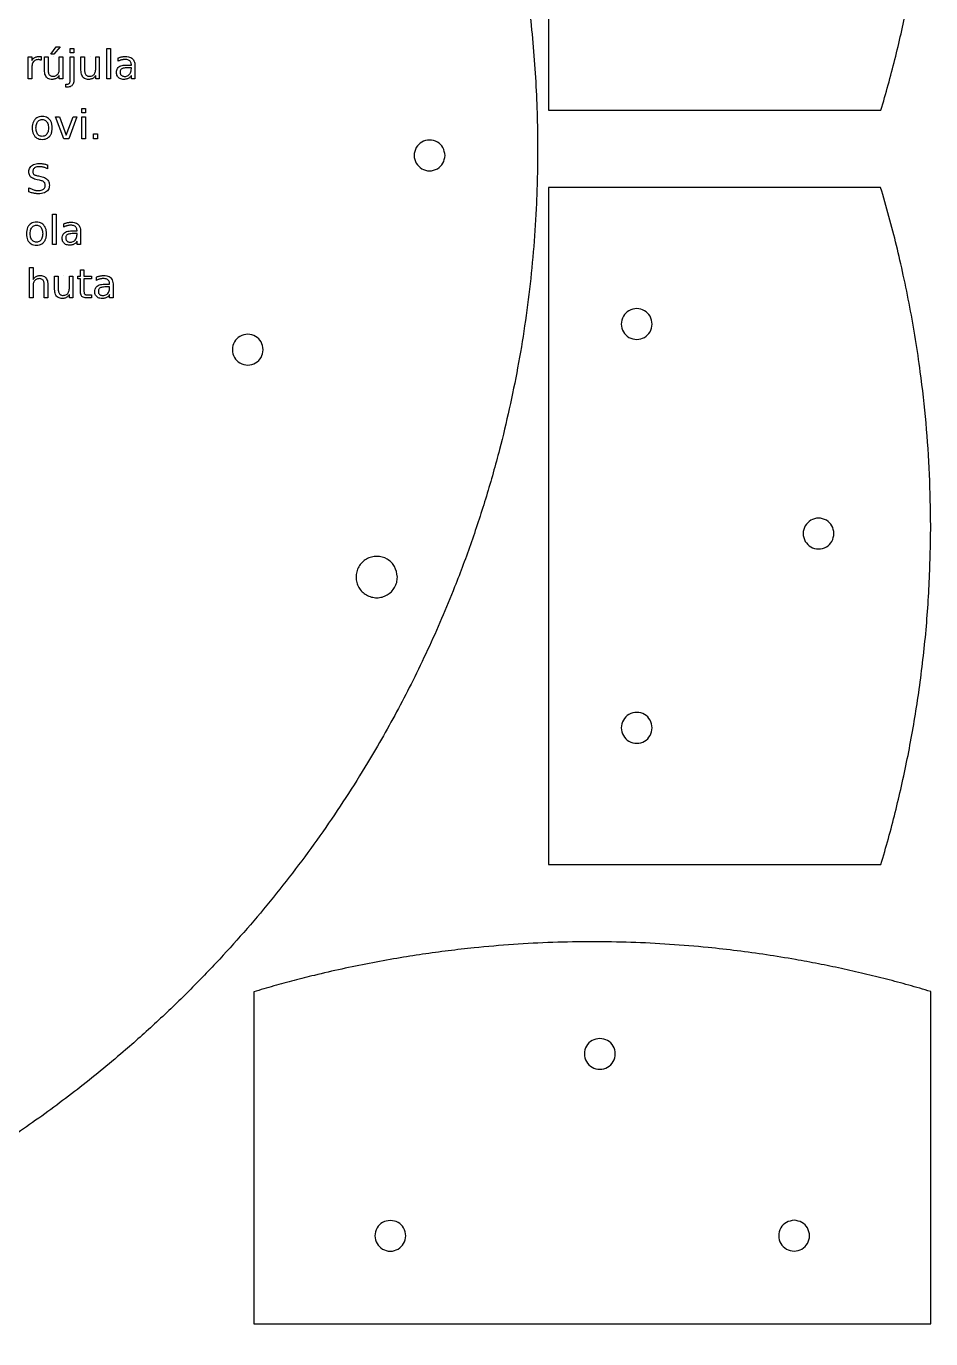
# Model space of a CAD drawing. Extents: x 0 to 245, y 0 to 210.
# Drawn here: x 164.8 to 244.5, y 0.1 to 115.9 of the extents above; entities that cross this region are included whole.
import ezdxf

# ---------------------------------------------------------------- set-up
doc = ezdxf.new("R2010")
doc.units = 0
doc.layers.add('Capa_1', color=7, linetype='CONTINUOUS')

msp = doc.modelspace()

# ---------------------------------------------------------------- linework, layer by layer
at = {"layer": 'Capa_1', "color": 7}
for p, q in [((210.821227, 168.211008), (210.821227, 108.492896)), ((210.821227, 108.492896), (225.933747, 108.492896)), ((225.933747, 108.492896), (240.144229, 108.492896)), ((201.693675, 104.507852), (201.693675, 104.507852)), ((209.858883, 105.000001), (209.858889, 105.000001)), ((210.821227, 101.686196), (210.821227, 41.968084)), ((226.370176, 101.686196), (210.821227, 101.686196)), ((240.116656, 101.686196), (226.370176, 101.686196)), ((219.961781, 89.634019), (219.961781, 89.634019)), ((185.652807, 87.372931), (185.652807, 87.372931)), ((236.004785, 71.155183), (236.004785, 71.155183)), ((197.495005, 67.320337), (197.495005, 67.320337)), ((219.963917, 54.020262), (219.963917, 54.020262)), ((210.821227, 41.968084), (225.49729, 41.968084)), ((225.49729, 41.968084), (240.144229, 41.968084)), ((184.820963, 30.738961), (184.820963, 17.166894)), ((244.539075, 16.584952), (244.539075, 30.766534)), ((215.351976, 26.62709), (215.351976, 26.62709)), ((184.820963, 17.166894), (184.820963, 1.443532)), ((244.539075, 1.443532), (244.539075, 16.584952)), ((196.873141, 10.584086), (196.873141, 10.584086)), ((232.486897, 10.586223), (232.486897, 10.586223)), ((184.820963, 1.443532), (244.539075, 1.443532))]:
    msp.add_line(p, q, dxfattribs=at)
at = {"layer": 'Capa_1', "color": 5}
for p, q in [((166.919537, 113.435265), (167.401849, 114.082942)), ((167.744636, 114.082942), (167.183084, 113.435265)), ((167.401849, 114.082942), (167.744636, 114.082942)), ((167.401849, 114.082942), (167.401849, 114.082942)), ((168.640361, 113.941696), (168.957311, 113.941696)), ((168.640361, 113.540342), (168.640361, 113.941696)), ((168.640361, 113.941696), (168.640361, 113.941696)), ((168.957311, 113.540342), (168.640361, 113.540342)), ((168.957311, 113.941696), (168.957311, 113.540342)), ((171.858081, 113.941696), (172.175028, 113.941696)), ((171.858081, 111.261412), (171.858081, 113.941696)), ((171.858081, 113.941696), (171.858081, 113.941696)), ((172.175028, 113.941696), (172.175028, 111.261412)), ((164.935162, 111.261403), (164.935162, 113.190654)), ((164.935162, 113.190654), (165.253833, 113.190654)), ((165.253833, 113.190654), (165.253833, 112.890932)), ((166.06343, 113.219949), (166.065123, 112.894389)), ((166.065123, 112.894389), (166.065151, 112.894386)), ((166.36832, 112.022777), (166.36832, 113.190663)), ((166.36832, 113.190663), (166.68527, 113.190663)), ((166.68527, 113.190663), (166.68527, 112.034833)), ((167.183084, 113.435265), (166.919537, 113.435265)), ((167.16586, 113.237173), (167.16586, 113.237173)), ((167.16586, 113.237173), (167.16586, 113.237173)), ((167.667121, 112.096846), (167.667121, 113.190663)), ((167.667121, 113.190663), (167.98407, 113.190663)), ((167.98407, 113.190663), (167.98407, 111.261412)), ((168.640361, 113.190663), (168.957311, 113.190663)), ((168.640361, 111.226961), (168.640361, 113.190663)), ((168.640361, 113.190663), (168.640361, 113.190663)), ((168.957311, 113.190663), (168.957311, 111.226961)), ((169.58604, 112.022777), (169.58604, 113.190663)), ((169.58604, 113.190663), (169.90299, 113.190663)), ((169.90299, 113.190663), (169.90299, 112.034833)), ((170.38358, 113.237173), (170.38358, 113.237173)), ((170.38358, 113.237173), (170.38358, 113.237173)), ((170.884841, 112.096846), (170.884841, 113.190663)), ((170.884841, 113.190663), (171.20179, 113.190663)), ((171.20179, 113.190663), (171.20179, 111.261412)), ((172.857159, 112.809982), (172.857159, 113.102813)), ((173.584073, 112.479251), (174.028491, 112.479251)), ((174.028491, 112.479251), (174.028491, 112.510256)), ((174.345438, 112.362118), (174.345438, 111.261412)), ((174.345438, 112.362118), (174.345438, 112.362118)), ((165.253833, 111.261403), (164.935162, 111.261403)), ((165.253833, 112.277705), (165.253833, 111.261403)), ((166.36832, 112.022777), (166.36832, 112.022777)), ((167.667121, 111.261412), (167.667121, 111.557688)), ((167.98407, 111.261412), (167.667121, 111.261412)), ((169.58604, 112.022777), (169.58604, 112.022777)), ((170.884841, 111.261412), (170.884841, 111.557688)), ((171.20179, 111.261412), (170.884841, 111.261412)), ((172.175028, 111.261412), (171.858081, 111.261412)), ((174.028491, 112.231206), (173.713263, 112.231206)), ((173.713263, 112.231206), (173.713263, 112.231206)), ((174.028491, 112.16058), (174.028491, 112.231206)), ((174.028491, 111.261412), (174.028491, 111.554243)), ((174.345438, 111.261412), (174.028491, 111.261412)), ((168.244175, 110.527606), (168.244175, 110.796323)), ((168.244175, 110.796323), (168.328579, 110.796323)), ((168.364754, 110.527606), (168.244175, 110.527606)), ((166.166782, 107.945507), (166.166782, 107.945507)), ((166.166782, 107.676789), (166.166782, 107.676789)), ((167.34845, 107.898996), (167.684348, 107.898996)), ((168.071921, 105.969745), (167.34845, 107.898996)), ((167.34845, 107.898996), (167.34845, 107.898996)), ((167.684348, 107.898996), (168.287239, 106.279803)), ((168.287239, 106.279803), (168.890131, 107.898996)), ((169.226026, 107.898996), (168.502558, 105.969745)), ((168.890131, 107.898996), (169.226026, 107.898996)), ((169.663555, 108.650029), (169.980502, 108.650029)), ((169.663555, 108.248675), (169.663555, 108.650029)), ((169.663555, 108.650029), (169.663555, 108.650029)), ((169.980502, 108.248675), (169.663555, 108.248675)), ((169.663555, 107.898996), (169.980502, 107.898996)), ((169.663555, 105.969745), (169.663555, 107.898996)), ((169.663555, 107.898996), (169.663555, 107.898996)), ((169.980502, 108.650029), (169.980502, 108.248675)), ((169.980502, 107.898996), (169.980502, 105.969745)), ((168.502558, 105.969745), (168.071921, 105.969745)), ((169.980502, 105.969745), (169.663555, 105.969745)), ((170.686749, 106.407271), (171.050206, 106.407271)), ((170.686749, 105.969745), (170.686749, 106.407271)), ((170.686749, 106.407271), (170.686749, 106.407271)), ((171.050206, 105.969745), (170.686749, 105.969745)), ((171.050206, 106.407271), (171.050206, 105.969745)), ((166.642205, 103.665889), (166.642205, 103.326545)), ((166.642205, 103.665889), (166.642205, 103.665889)), ((165.935961, 102.318856), (165.724088, 102.360196)), ((165.827441, 102.692648), (166.037592, 102.649584)), ((164.997172, 101.292216), (164.997172, 101.650506)), ((165.65863, 98.616722), (165.65863, 98.616722)), ((167.067675, 99.321244), (167.384625, 99.321244)), ((167.067675, 96.64096), (167.067675, 99.321244)), ((167.067675, 99.321244), (167.067675, 99.321244)), ((167.384625, 99.321244), (167.384625, 96.64096)), ((168.066753, 98.18953), (168.066753, 98.482364)), ((165.65863, 98.348004), (165.65863, 98.348004)), ((168.793667, 97.8588), (169.238085, 97.8588)), ((169.238085, 97.610755), (168.92286, 97.610755)), ((168.92286, 97.610755), (168.92286, 97.610755)), ((169.238085, 97.8588), (169.238085, 97.889807)), ((169.238085, 97.540128), (169.238085, 97.610755)), ((169.555035, 97.741666), (169.555035, 96.64096)), ((169.555035, 97.741666), (169.555035, 97.741666)), ((167.384625, 96.64096), (167.067675, 96.64096)), ((169.238085, 96.64096), (169.238085, 96.933794)), ((169.555035, 96.64096), (169.238085, 96.64096)), ((165.043682, 91.937388), (165.043682, 94.617672)), ((165.043682, 94.617672), (165.362353, 94.617672)), ((165.362353, 94.617672), (165.362353, 93.566916)), ((167.262324, 92.698753), (167.262324, 93.866642)), ((167.262324, 93.866642), (167.579271, 93.866642)), ((167.579271, 93.866642), (167.579271, 92.710812)), ((168.059861, 93.91315), (168.059861, 93.91315)), ((168.059861, 93.91315), (168.059861, 93.91315)), ((168.561125, 92.772822), (168.561125, 93.866642)), ((168.561125, 93.866642), (168.878071, 93.866642)), ((168.878071, 93.866642), (168.878071, 91.937388)), ((169.296652, 93.620316), (169.296652, 93.866642)), ((169.296652, 93.866642), (169.529195, 93.866642)), ((169.529195, 93.866642), (169.529195, 94.41441)), ((169.529195, 94.41441), (169.847866, 94.41441)), ((169.847866, 94.41441), (169.847866, 93.866642)), ((169.847866, 94.41441), (169.847866, 94.41441)), ((169.847866, 93.866642), (170.500714, 93.866642)), ((170.500714, 93.866642), (170.500714, 93.620316)), ((170.939962, 93.485958), (170.939962, 93.778792)), ((165.362353, 93.027759), (165.362353, 91.937388)), ((166.342483, 91.937388), (166.342483, 93.091493)), ((166.659432, 93.101831), (166.659432, 91.937388)), ((166.659432, 93.101831), (166.659432, 93.101831)), ((167.262324, 92.698753), (167.262324, 92.698753)), ((169.529195, 93.620316), (169.296652, 93.620316)), ((169.529195, 92.573009), (169.529195, 93.620316)), ((170.500714, 93.620316), (169.847866, 93.620316)), ((169.847866, 93.620316), (169.847866, 92.573009)), ((171.666879, 93.155228), (172.111294, 93.155228)), ((172.111294, 92.907183), (171.796069, 92.907183)), ((171.796069, 92.907183), (171.796069, 92.907183)), ((172.111294, 93.155228), (172.111294, 93.186235)), ((172.111294, 92.836556), (172.111294, 92.907183)), ((172.428244, 93.038097), (172.428244, 91.937388)), ((172.428244, 93.038097), (172.428244, 93.038097)), ((165.362353, 91.937388), (165.043682, 91.937388)), ((166.659432, 91.937388), (166.342483, 91.937388)), ((168.561125, 91.937388), (168.561125, 92.233665)), ((168.878071, 91.937388), (168.561125, 91.937388)), ((170.175151, 92.20266), (170.500714, 92.20266)), ((170.500714, 91.937388), (170.175151, 91.937388)), ((170.500714, 92.20266), (170.500714, 91.937388)), ((172.111294, 91.937388), (172.111294, 92.230222)), ((172.428244, 91.937388), (172.111294, 91.937388))]:
    msp.add_line(p, q, dxfattribs=at)
at = {"layer": 'Capa_1', "color": 7}
for points, knots in [([(209.858889, 105.000001), (209.857056, 104.523877), (209.853396, 103.573072), (209.823835, 102.149227), (209.70861, 98.67894), (209.292678, 93.200525), (208.194224, 85.796475), (206.809974, 79.563519), (205.371168, 74.45587), (204.050965, 70.411872), (202.711979, 66.814652), (201.405489, 63.647062), (200.173956, 60.890722), (198.901469, 58.250326), (197.596463, 55.723458), (196.26675, 53.307324), (194.118308, 49.635647), (190.980446, 44.816215), (186.621003, 39.034183), (182.599843, 34.399575), (179.105828, 30.778429), (176.269183, 28.04987), (173.010471, 25.141351), (169.291488, 22.101781), (165.074672, 18.991518), (161.21396, 16.430804), (157.771507, 14.34665), (154.792973, 12.673425), (151.565854, 10.99685), (148.079322, 9.341462), (144.323799, 7.735076), (140.439653, 6.25122), (136.426892, 4.90085), (132.28613, 3.695494), (127.011142, 2.394897), (120.538985, 1.189017), (112.826038, 0.332264), (105.819872, 0.074978), (99.615911, 0.231491), (94.281417, 0.63714), (89.012833, 1.306993), (83.817155, 2.236468), (78.701773, 3.420901), (73.898962, 4.790486), (69.402776, 6.303281), (65.203966, 7.92161), (61.145821, 9.690125), (57.229091, 11.596879), (53.453786, 13.630627), (49.091451, 16.216076), (44.216128, 19.45984), (38.932255, 23.478564), (33.782707, 27.932864), (28.809249, 32.837717), (24.059792, 38.203957), (20.331976, 43.041812), (17.468036, 47.196522), (15.330589, 50.5638), (13.291341, 54.064015), (11.359869, 57.697941), (9.546387, 61.465749), (7.773025, 65.563242), (6.079723, 70.004734), (4.512006, 74.801564), (3.234225, 79.468364), (2.215565, 83.985904), (1.425552, 88.339553), (0.83612, 92.612757), (0.430943, 96.796598), (0.193904, 100.884418), (0.062251, 107.712129), (0.605651, 117.186867), (2.68117, 129.062894), (5.710563, 139.306375), (9.214048, 147.988501), (12.823969, 155.248994), (16.36696, 161.177809), (19.587374, 165.898596), (22.304643, 169.534267), (25.983845, 174.038872), (30.804656, 179.254345), (36.967869, 184.942265), (42.779532, 189.507136), (48.053309, 193.117891), (52.659958, 195.935961), (58.281973, 198.988429), (65.018402, 202.089573), (72.954093, 204.992707), (80.947798, 207.198264), (88.947216, 208.739877), (96.913165, 209.654721), (106.250246, 210.009352), (116.80379, 209.423144), (128.319539, 207.475831), (137.536595, 204.84061), (144.600625, 202.177558), (149.711808, 199.930628), (154.277727, 197.625352), (158.327686, 195.337616), (161.894017, 193.130203), (165.340033, 190.802133), (168.664298, 188.360366), (171.865671, 185.811544), (175.34156, 182.81669), (179.039059, 179.323181), (182.890873, 175.277423), (186.517568, 171.04011), (189.91174, 166.621644), (193.066234, 162.032162), (195.951114, 157.317277), (198.565956, 152.491217), (200.911084, 147.567013), (203.088278, 142.301597), (205.051117, 136.684732), (206.747816, 130.710878), (208.076784, 124.679671), (209.043494, 118.607742), (209.654085, 112.509553), (209.830914, 108.256101), (209.855449, 105.893744), (209.858346, 105.447019), (209.858704, 105.149055), (209.858883, 105.000001)], [0, 0, 0, 0, 1.428363, 2.852398, 4.272236, 11.844968, 19.318517, 26.70964, 30.981931, 35.233948, 39.468122, 42.493655, 45.511941, 48.523703, 51.285496, 54.04286, 56.796273, 64.046647, 71.280259, 78.504033, 82.438642, 86.373272, 90.308943, 95.53957, 100.776366, 106.021984, 109.431642, 112.847053, 116.269108, 120.339713, 124.422717, 128.519967, 132.810305, 137.120771, 141.454029, 149.105129, 156.852248, 164.714824, 170.117462, 175.462814, 180.757485, 186.04374, 191.290509, 196.503015, 201.020141, 205.517745, 209.998458, 214.2963, 218.582707, 222.859496, 229.505346, 236.137728, 242.761951, 249.918225, 257.07694, 264.244353, 268.225383, 272.212341, 276.206523, 280.375279, 284.555062, 288.747701, 293.766136, 298.809352, 303.881401, 308.275935, 312.698245, 317.151664, 321.21295, 325.305504, 329.432338, 341.696773, 353.704902, 365.524215, 373.669653, 381.765589, 389.825045, 394.368089, 398.904907, 403.437213, 411.812157, 420.18715, 428.572131, 433.957314, 439.353954, 444.765353, 453.141379, 461.576401, 470.08833, 477.99022, 485.99342, 494.119275, 505.997016, 517.632377, 529.087166, 534.692521, 540.271476, 545.828658, 550.029689, 554.222255, 558.407888, 562.50254, 566.593189, 570.681048, 576.263719, 581.846286, 587.431667, 592.988154, 598.55348, 604.130981, 609.562636, 615.012895, 620.485848, 626.648312, 632.852106, 639.105262, 645.164798, 651.286944, 657.481395, 657.927698, 658.374428, 658.82159, 658.82159, 658.82159, 658.82159]), ([(240.144229, 108.492896), (240.361688, 109.237496), (240.796458, 110.726188), (241.385415, 112.976205), (241.929082, 115.24267), (242.422412, 117.526179), (242.865835, 119.825631), (243.430161, 123.147016), (244.001694, 127.508357), (244.44849, 132.921106), (244.50887, 136.541131), (244.539078, 138.352228)], [0, 0, 0, 0, 2.327017, 4.65245, 6.976596, 9.318852, 11.660385, 14.001487, 19.42495, 24.851263, 30.28408, 30.28408, 30.28408, 30.28408]), ([(201.693675, 104.507852), (201.656326, 104.268302), (201.582736, 103.796308), (201.041739, 103.276681), (200.336033, 103.084143), (199.622917, 103.276681), (199.103709, 103.796308), (198.911029, 104.507852), (199.103709, 105.219396), (199.622917, 105.739023), (200.336033, 105.931561), (201.041739, 105.739023), (201.582736, 105.219396), (201.656326, 104.747402), (201.693675, 104.507852)], [0, 0, 0, 0, 0.710507, 1.399941, 2.110449, 2.820956, 3.51039, 4.220898, 4.931405, 5.620839, 6.331346, 7.041854, 7.731288, 8.441795, 8.441795, 8.441795, 8.441795]), ([(244.539078, 71.827415), (244.516115, 73.344512), (244.470215, 76.377044), (244.151316, 80.914825), (243.711548, 84.883691), (243.209104, 88.286429), (242.709178, 91.130602), (242.146476, 93.885911), (241.526863, 96.551661), (240.863208, 99.129843), (240.365569, 100.833864), (240.116656, 101.686196)], [0, 0, 0, 0, 4.551091, 9.0972, 13.640484, 16.527471, 19.414718, 22.302771, 24.962841, 27.624489, 30.288151, 30.288151, 30.288151, 30.288151]), ([(219.961781, 89.634019), (219.924432, 89.394469), (219.850842, 88.922475), (219.309846, 88.402847), (218.604139, 88.21031), (217.891024, 88.402847), (217.371815, 88.922475), (217.179136, 89.634019), (217.371816, 90.345563), (217.891024, 90.86519), (218.604139, 91.057727), (219.309846, 90.86519), (219.850842, 90.345563), (219.924432, 89.873568), (219.961781, 89.634019)], [0, 0, 0, 0, 0.710507, 1.399941, 2.110449, 2.820956, 3.51039, 4.220898, 4.931405, 5.620839, 6.331346, 7.041854, 7.731287, 8.441795, 8.441795, 8.441795, 8.441795]), ([(185.652807, 87.372931), (185.615458, 87.133381), (185.541868, 86.661387), (185.000872, 86.14176), (184.295165, 85.949222), (183.58205, 86.14176), (183.062841, 86.661387), (182.870161, 87.372931), (183.062841, 88.084475), (183.58205, 88.604102), (184.295165, 88.79664), (185.000872, 88.604102), (185.541868, 88.084475), (185.615458, 87.612481), (185.652807, 87.372931)], [0, 0, 0, 0, 0.710507, 1.399941, 2.110449, 2.820956, 3.51039, 4.220897, 4.931405, 5.620839, 6.331346, 7.041853, 7.731287, 8.441795, 8.441795, 8.441795, 8.441795]), ([(236.004785, 71.155183), (235.967436, 70.915634), (235.893846, 70.443639), (235.35285, 69.924012), (234.647143, 69.731474), (233.934028, 69.924012), (233.41482, 70.443639), (233.22214, 71.155183), (233.41482, 71.866727), (233.934028, 72.386354), (234.647143, 72.578892), (235.35285, 72.386354), (235.893846, 71.866727), (235.967436, 71.394733), (236.004785, 71.155183)], [0, 0, 0, 0, 0.710507, 1.399941, 2.110449, 2.820956, 3.51039, 4.220898, 4.931405, 5.620839, 6.331346, 7.041854, 7.731288, 8.441795, 8.441795, 8.441795, 8.441795]), ([(240.144229, 41.968084), (240.366804, 42.730636), (240.8118, 44.25521), (241.413008, 46.559855), (241.971874, 48.903399), (242.481318, 51.286846), (242.940011, 53.709299), (243.492936, 57.055554), (244.036055, 61.341353), (244.454085, 66.575968), (244.510736, 70.076245), (244.539078, 71.827415)], [0, 0, 0, 0, 2.383009, 4.764365, 7.144383, 9.610311, 12.075479, 14.540225, 19.784232, 25.031129, 30.28422, 30.28422, 30.28422, 30.28422]), ([(197.495005, 67.320337), (197.482849, 67.160756), (197.458636, 66.842914), (197.267294, 66.398109), (196.976185, 66.015952), (196.593516, 65.72293), (196.148847, 65.538686), (195.671387, 65.475657), (195.193974, 65.538685), (194.749165, 65.722929), (194.367009, 66.015951), (194.073987, 66.398108), (193.889743, 66.842914), (193.826715, 67.320337), (193.889744, 67.797759), (194.073987, 68.242568), (194.367014, 68.624712), (194.74915, 68.917778), (195.194034, 69.101856), (195.830225, 69.186724), (196.620787, 68.972804), (197.345955, 68.275155), (197.444826, 67.641788), (197.495005, 67.320337)], [0, 0, 0, 0, 0.477376, 0.950801, 1.428177, 1.905552, 2.378977, 2.856353, 3.333729, 3.807155, 4.284531, 4.761907, 5.235333, 5.712709, 6.190085, 6.66351, 7.140885, 7.618261, 8.091686, 8.569062, 9.522553, 10.447764, 11.401255, 11.401255, 11.401255, 11.401255]), ([(219.963917, 54.020262), (219.926569, 53.780712), (219.852979, 53.308718), (219.311982, 52.789091), (218.606276, 52.596553), (217.89316, 52.789091), (217.373952, 53.308718), (217.181272, 54.020262), (217.373952, 54.731806), (217.89316, 55.251433), (218.606276, 55.443971), (219.311982, 55.251433), (219.852979, 54.731806), (219.926569, 54.259812), (219.963917, 54.020262)], [0, 0, 0, 0, 0.710507, 1.399941, 2.110449, 2.820956, 3.51039, 4.220897, 4.931405, 5.620839, 6.331346, 7.041853, 7.731287, 8.441795, 8.441795, 8.441795, 8.441795]), ([(214.679744, 35.161383), (213.51876, 35.147235), (211.197866, 35.118951), (207.722043, 34.929982), (204.650598, 34.66805), (201.982321, 34.364703), (199.713845, 34.056825), (197.39037, 33.689582), (195.013466, 33.258324), (192.585062, 32.758102), (190.374156, 32.248124), (188.378516, 31.743521), (186.594387, 31.261193), (185.412215, 30.913071), (184.820963, 30.738961)], [0, 0, 0, 0, 3.482886, 6.962555, 10.439982, 12.729272, 15.018277, 17.307266, 19.785671, 22.26472, 24.744762, 26.591853, 28.439833, 30.288849, 30.288849, 30.288849, 30.288849]), ([(244.539075, 30.766534), (243.890667, 30.95648), (242.594244, 31.336258), (240.636645, 31.858003), (238.657004, 32.347763), (236.654653, 32.801138), (234.630235, 33.21793), (232.426916, 33.626403), (230.043029, 34.013858), (227.477447, 34.36596), (224.631828, 34.685543), (221.50432, 34.944497), (218.094852, 35.123381), (215.818459, 35.148712), (214.679744, 35.161383)], [0, 0, 0, 0, 2.026908, 4.052588, 6.07723, 8.144587, 10.211266, 12.277469, 14.866756, 17.456002, 20.0456, 23.456349, 26.86929, 30.285344, 30.285344, 30.285344, 30.285344]), ([(215.351976, 26.62709), (215.591526, 26.589742), (216.06352, 26.516152), (216.583147, 25.975155), (216.775685, 25.269449), (216.583147, 24.556333), (216.06352, 24.037125), (215.351976, 23.844445), (214.640432, 24.037125), (214.120805, 24.556333), (213.928267, 25.269449), (214.120805, 25.975155), (214.640432, 26.516152), (215.112426, 26.589742), (215.351976, 26.62709)], [0, 0, 0, 0, 0.710507, 1.399941, 2.110449, 2.820956, 3.51039, 4.220898, 4.931405, 5.620839, 6.331346, 7.041854, 7.731288, 8.441795, 8.441795, 8.441795, 8.441795]), ([(196.873141, 10.584086), (197.11269, 10.546738), (197.584685, 10.473148), (198.104312, 9.932151), (198.29685, 9.226445), (198.104312, 8.513329), (197.584685, 7.994121), (196.873141, 7.801441), (196.161597, 7.994121), (195.641969, 8.513329), (195.449432, 9.226445), (195.641969, 9.932151), (196.161597, 10.473148), (196.633591, 10.546738), (196.873141, 10.584086)], [0, 0, 0, 0, 0.710507, 1.399941, 2.110449, 2.820956, 3.51039, 4.220898, 4.931405, 5.620839, 6.331346, 7.041854, 7.731287, 8.441795, 8.441795, 8.441795, 8.441795]), ([(232.486897, 10.586223), (232.726447, 10.548874), (233.198441, 10.475284), (233.718068, 9.934288), (233.910606, 9.228581), (233.718068, 8.515466), (233.198441, 7.996257), (232.486897, 7.803577), (231.775353, 7.996257), (231.255726, 8.515466), (231.063188, 9.228581), (231.255726, 9.934288), (231.775353, 10.475284), (232.247347, 10.548874), (232.486897, 10.586223)], [0, 0, 0, 0, 0.710507, 1.399941, 2.110449, 2.820956, 3.51039, 4.220897, 4.931405, 5.620839, 6.331346, 7.041853, 7.731287, 8.441795, 8.441795, 8.441795, 8.441795])]:
    msp.add_open_spline(points, degree=3, knots=knots, dxfattribs=at)
at = {"layer": 'Capa_1', "color": 5}
for points, knots in [([(165.253833, 112.890932), (165.27692, 112.927611), (165.321835, 112.998969), (165.410711, 113.087263), (165.513245, 113.155093), (165.630075, 113.203574), (165.761838, 113.231447), (165.862306, 113.238131), (165.926351, 113.236758), (165.950498, 113.23505), (165.976129, 113.231774), (166.003651, 113.229292), (166.032937, 113.225151), (166.053039, 113.221722), (166.06343, 113.219949)], [0, 0, 0, 0, 0.129693, 0.252307, 0.372435, 0.496488, 0.629391, 0.774782, 0.797374, 0.821551, 0.847358, 0.874877, 0.904435, 0.936057, 0.936057, 0.936057, 0.936057]), ([(166.065151, 112.894386), (166.053033, 112.900912), (166.028636, 112.914048), (165.989255, 112.928918), (165.947792, 112.939551), (165.904448, 112.948651), (165.858306, 112.953599), (165.771102, 112.95644), (165.648535, 112.944054), (165.503294, 112.884241), (165.388808, 112.781967), (165.308363, 112.642818), (165.261055, 112.47048), (165.256357, 112.345083), (165.253833, 112.277705)], [0, 0, 0, 0, 0.041258, 0.083059, 0.125865, 0.169592, 0.215815, 0.264843, 0.431356, 0.581089, 0.728335, 0.883263, 1.057013, 1.258795, 1.258795, 1.258795, 1.258795]), ([(174.028491, 111.554243), (174.003666, 111.517556), (173.955418, 111.446258), (173.863217, 111.358342), (173.759197, 111.289737), (173.639776, 111.243698), (173.505922, 111.216763), (173.349725, 111.207628), (173.182394, 111.221442), (173.019108, 111.276965), (172.885016, 111.370419), (172.78588, 111.49751), (172.726653, 111.652699), (172.709715, 111.831621), (172.728794, 112.017303), (172.802792, 112.190852), (172.931438, 112.325789), (173.109523, 112.417283), (173.332298, 112.47112), (173.495562, 112.476393), (173.584073, 112.479251)], [0, 0, 0, 0, 0.13257, 0.257645, 0.379372, 0.504121, 0.639028, 0.78745, 0.972487, 1.13919, 1.29881, 1.455896, 1.615517, 1.790184, 1.99088, 2.169801, 2.345681, 2.538544, 2.762475, 3.027619, 3.027619, 3.027619, 3.027619]), ([(172.857159, 113.102813), (172.895288, 113.116903), (172.970119, 113.144558), (173.082901, 113.177845), (173.193496, 113.203355), (173.301738, 113.222994), (173.408242, 113.234556), (173.564141, 113.240154), (173.758796, 113.224772), (173.976629, 113.1539), (174.148447, 113.027658), (174.266836, 112.847284), (174.335226, 112.61935), (174.341857, 112.452335), (174.345438, 112.362118)], [0, 0, 0, 0, 0.121921, 0.239285, 0.352471, 0.46229, 0.569133, 0.673512, 0.93016, 1.150787, 1.35221, 1.557012, 1.786918, 2.056996, 2.056996, 2.056996, 2.056996]), ([(174.028491, 112.510256), (174.025848, 112.555672), (174.02082, 112.642067), (173.970141, 112.760932), (173.885935, 112.853899), (173.773921, 112.922252), (173.635062, 112.96143), (173.49787, 112.970799), (173.371721, 112.965531), (173.263966, 112.95236), (173.15824, 112.930336), (173.054879, 112.899354), (172.953808, 112.859993), (172.889486, 112.826709), (172.857159, 112.809982)], [0, 0, 0, 0, 0.135698, 0.258138, 0.379063, 0.506431, 0.646672, 0.807619, 0.916994, 1.025176, 1.132906, 1.240571, 1.348581, 1.457714, 1.457714, 1.457714, 1.457714]), ([(167.667121, 111.557688), (167.641174, 111.521056), (167.591091, 111.450345), (167.500067, 111.361993), (167.401043, 111.292868), (167.291466, 111.245072), (167.171866, 111.216999), (167.020015, 111.207122), (166.847129, 111.223702), (166.669755, 111.293337), (166.53057, 111.414548), (166.433768, 111.581366), (166.376941, 111.789329), (166.371338, 111.941041), (166.36832, 112.022777)], [0, 0, 0, 0, 0.134436, 0.259497, 0.378416, 0.49488, 0.615904, 0.745053, 0.950177, 1.131976, 1.307419, 1.493037, 1.702594, 1.947371, 1.947371, 1.947371, 1.947371]), ([(166.68527, 112.034833), (166.687111, 111.978781), (166.690506, 111.875396), (166.725349, 111.734431), (166.784494, 111.621713), (166.872578, 111.541078), (166.985646, 111.49491), (167.12208, 111.482326), (167.268265, 111.497261), (167.409765, 111.552707), (167.523509, 111.647257), (167.608136, 111.772518), (167.659193, 111.926864), (167.664379, 112.038065), (167.667121, 112.096846)], [0, 0, 0, 0, 0.167889, 0.309661, 0.432002, 0.544318, 0.660349, 0.791753, 0.951837, 1.097379, 1.240716, 1.388665, 1.545544, 1.72146, 1.72146, 1.72146, 1.72146]), ([(168.328579, 110.796323), (168.364709, 110.797693), (168.429833, 110.80016), (168.516629, 110.827129), (168.582401, 110.879409), (168.618423, 110.966218), (168.637501, 111.083763), (168.639323, 111.174965), (168.640361, 111.226961)], [0, 0, 0, 0, 0.108163, 0.194958, 0.268353, 0.3519, 0.469355, 0.625129, 0.625129, 0.625129, 0.625129]), ([(168.957311, 111.226961), (168.954929, 111.152276), (168.950588, 111.016127), (168.905442, 110.832538), (168.825548, 110.689173), (168.703674, 110.590763), (168.545048, 110.535615), (168.428126, 110.530421), (168.364754, 110.527606)], [0, 0, 0, 0, 0.223718, 0.407836, 0.562111, 0.707092, 0.867308, 1.056914, 1.056914, 1.056914, 1.056914]), ([(170.884841, 111.557688), (170.858894, 111.521056), (170.808809, 111.450346), (170.717785, 111.361993), (170.618763, 111.292868), (170.509186, 111.245072), (170.389586, 111.216999), (170.237735, 111.207122), (170.064849, 111.223702), (169.887475, 111.293337), (169.74829, 111.414548), (169.651488, 111.581366), (169.594661, 111.789329), (169.589058, 111.941041), (169.58604, 112.022777)], [0, 0, 0, 0, 0.134437, 0.259498, 0.378416, 0.49488, 0.615903, 0.745052, 0.950177, 1.131976, 1.307418, 1.493037, 1.702594, 1.947371, 1.947371, 1.947371, 1.947371]), ([(169.90299, 112.034833), (169.904831, 111.978781), (169.908226, 111.875396), (169.943068, 111.734431), (170.002211, 111.621712), (170.090297, 111.541078), (170.203365, 111.49491), (170.3398, 111.482326), (170.485985, 111.497261), (170.627484, 111.552706), (170.741226, 111.647258), (170.825854, 111.772518), (170.876913, 111.926864), (170.882099, 112.038065), (170.884841, 112.096846)], [0, 0, 0, 0, 0.167889, 0.30966, 0.432001, 0.544318, 0.66035, 0.791754, 0.951838, 1.097379, 1.240715, 1.388665, 1.545544, 1.72146, 1.72146, 1.72146, 1.72146]), ([(173.713263, 112.231206), (173.636504, 112.22981), (173.49975, 112.227322), (173.319979, 112.200545), (173.184476, 112.154457), (173.091956, 112.075288), (173.041151, 111.967167), (173.028869, 111.851262), (173.039633, 111.740544), (173.077473, 111.646805), (173.14056, 111.57027), (173.226646, 111.515223), (173.331136, 111.482644), (173.461629, 111.472354), (173.608488, 111.488558), (173.756289, 111.552835), (173.87587, 111.660242), (173.965232, 111.801241), (174.019906, 111.972754), (174.02553, 112.095787), (174.028491, 112.16058)], [0, 0, 0, 0, 0.230071, 0.409893, 0.544064, 0.653643, 0.765089, 0.893617, 0.999213, 1.09603, 1.192289, 1.291984, 1.398207, 1.517372, 1.682695, 1.836431, 1.992785, 2.157634, 2.331953, 2.525888, 2.525888, 2.525888, 2.525888]), ([(166.166782, 107.945507), (166.253, 107.940545), (166.417618, 107.931073), (166.644935, 107.836854), (166.827189, 107.682254), (166.960622, 107.473523), (167.038136, 107.21679), (167.059635, 106.932904), (167.03811, 106.649006), (166.960403, 106.392387), (166.82746, 106.183262), (166.644908, 106.027933), (166.417626, 105.936293), (166.166466, 105.911149), (165.915116, 105.936265), (165.687282, 106.027856), (165.504316, 106.182944), (165.372476, 106.39262), (165.295325, 106.649068), (165.273996, 106.932904), (165.295299, 107.216729), (165.372258, 107.473289), (165.504587, 107.682573), (165.687254, 107.836928), (165.915124, 107.931113), (166.080243, 107.940557), (166.166782, 107.945507)], [0, 0, 0, 0, 0.25763, 0.491897, 0.723479, 0.96439, 1.224611, 1.51976, 1.814146, 2.074368, 2.315921, 2.547503, 2.78177, 3.0394, 3.297981, 3.532779, 3.764506, 4.005542, 4.26559, 4.559959, 4.855091, 5.11514, 5.355531, 5.587258, 5.822056, 6.080637, 6.080637, 6.080637, 6.080637]), ([(166.166782, 107.676789), (166.11326, 107.672987), (166.009461, 107.665615), (165.867145, 107.593341), (165.755032, 107.47786), (165.672249, 107.325392), (165.624341, 107.138976), (165.610924, 106.932597), (165.624216, 106.726035), (165.671793, 106.539354), (165.752604, 106.385739), (165.865984, 106.270591), (166.008751, 106.201156), (166.166153, 106.181932), (166.323311, 106.201345), (166.46495, 106.271656), (166.577056, 106.387737), (166.659401, 106.540487), (166.707457, 106.726823), (166.720975, 106.932329), (166.707433, 107.137652), (166.659385, 107.323405), (166.576711, 107.476049), (166.46516, 107.592365), (166.323421, 107.665451), (166.220003, 107.672937), (166.166782, 107.676789)], [0, 0, 0, 0, 0.159643, 0.309604, 0.466324, 0.636123, 0.824164, 1.039157, 1.254326, 1.442771, 1.612947, 1.769127, 1.919351, 2.079915, 2.238611, 2.388058, 2.544643, 2.715113, 2.903154, 3.117383, 3.330658, 3.518145, 3.688447, 3.845711, 3.995416, 4.154138, 4.154138, 4.154138, 4.154138]), ([(165.724088, 102.360196), (165.644836, 102.378237), (165.499031, 102.411428), (165.307235, 102.491663), (165.15859, 102.593368), (165.055689, 102.725452), (164.997375, 102.885778), (164.980266, 103.072928), (165.001758, 103.271349), (165.084448, 103.460079), (165.223362, 103.611142), (165.409426, 103.720953), (165.637289, 103.785185), (165.842584, 103.799557), (166.011509, 103.794302), (166.134596, 103.783333), (166.259248, 103.765052), (166.385568, 103.739376), (166.513851, 103.706835), (166.599017, 103.679666), (166.642205, 103.665889)], [0, 0, 0, 0, 0.243486, 0.447954, 0.620208, 0.7779, 0.941809, 1.124848, 1.337815, 1.533933, 1.732176, 1.943398, 2.173945, 2.436108, 2.557506, 2.680865, 2.806594, 2.935266, 3.067425, 3.203398, 3.203398, 3.203398, 3.203398]), ([(166.642205, 103.326545), (166.599243, 103.346346), (166.515948, 103.384737), (166.391044, 103.431817), (166.27088, 103.468764), (166.15438, 103.494942), (166.040859, 103.51077), (165.907434, 103.5168), (165.761459, 103.507871), (165.611508, 103.472638), (165.489832, 103.411949), (165.399556, 103.325304), (165.345967, 103.214278), (165.332568, 103.097596), (165.342475, 102.989261), (165.376523, 102.898759), (165.438362, 102.823881), (165.536533, 102.770582), (165.668071, 102.725359), (165.770291, 102.704378), (165.827441, 102.692648)], [0, 0, 0, 0, 0.141881, 0.275078, 0.400104, 0.518746, 0.632917, 0.743472, 0.919026, 1.069984, 1.202673, 1.322177, 1.438504, 1.56483, 1.66994, 1.762489, 1.850683, 1.954834, 2.092682, 2.267484, 2.267484, 2.267484, 2.267484]), ([(166.037592, 102.649584), (166.117331, 102.631693), (166.265548, 102.598437), (166.461788, 102.511261), (166.614314, 102.396495), (166.723175, 102.252266), (166.785773, 102.078633), (166.804144, 101.876644), (166.782216, 101.664429), (166.696316, 101.464109), (166.548067, 101.309059), (166.346447, 101.200872), (166.094972, 101.13973), (165.869554, 101.125382), (165.68543, 101.131737), (165.555405, 101.145926), (165.420739, 101.168861), (165.282179, 101.201196), (165.140084, 101.241792), (165.04543, 101.275189), (164.997172, 101.292216)], [0, 0, 0, 0, 0.24474, 0.45492, 0.638984, 0.811545, 0.98923, 1.185163, 1.415959, 1.622631, 1.826683, 2.047047, 2.299961, 2.597394, 2.721886, 2.852381, 2.989443, 3.131465, 3.279031, 3.432524, 3.432524, 3.432524, 3.432524]), ([(164.997172, 101.650506), (165.043586, 101.625556), (165.134268, 101.576811), (165.273188, 101.517167), (165.409985, 101.469896), (165.545271, 101.436045), (165.679089, 101.415605), (165.829294, 101.408175), (165.987602, 101.417899), (166.144788, 101.455303), (166.272181, 101.520267), (166.367368, 101.612131), (166.423821, 101.730501), (166.438201, 101.856784), (166.426613, 101.976731), (166.387127, 102.080308), (166.317568, 102.165174), (166.218007, 102.231448), (166.088451, 102.284079), (165.989808, 102.306576), (165.935961, 102.318856)], [0, 0, 0, 0, 0.158024, 0.308737, 0.45297, 0.591813, 0.726531, 0.858381, 1.042388, 1.200587, 1.339799, 1.466476, 1.590256, 1.725056, 1.842909, 1.949106, 2.05253, 2.166632, 2.304304, 2.469798, 2.469798, 2.469798, 2.469798]), ([(165.65863, 98.616722), (165.744848, 98.61176), (165.909467, 98.602288), (166.136784, 98.508069), (166.319037, 98.353469), (166.45247, 98.144738), (166.529984, 97.888005), (166.551482, 97.60412), (166.529958, 97.320222), (166.452251, 97.063603), (166.319309, 96.854477), (166.136756, 96.699149), (165.909474, 96.607511), (165.658315, 96.582367), (165.406964, 96.607482), (165.179131, 96.699073), (164.996162, 96.854158), (164.864326, 97.063836), (164.787175, 97.320284), (164.765847, 97.60412), (164.78715, 97.887944), (164.864107, 98.144503), (164.996434, 98.353789), (165.179103, 98.508143), (165.406972, 98.602328), (165.572091, 98.611772), (165.65863, 98.616722)], [0, 0, 0, 0, 0.257631, 0.491899, 0.72348, 0.96439, 1.224612, 1.51976, 1.814145, 2.074367, 2.315921, 2.547501, 2.781768, 3.039399, 3.297979, 3.532776, 3.764504, 4.005539, 4.265587, 4.559955, 4.855087, 5.115135, 5.355526, 5.587254, 5.822052, 6.080632, 6.080632, 6.080632, 6.080632]), ([(168.066753, 98.482364), (168.104882, 98.496454), (168.179714, 98.524107), (168.292497, 98.557394), (168.403092, 98.582903), (168.511334, 98.602542), (168.617838, 98.614105), (168.773737, 98.619702), (168.968391, 98.60432), (169.186223, 98.533448), (169.358041, 98.407206), (169.476431, 98.226833), (169.544822, 97.998898), (169.551453, 97.831883), (169.555035, 97.741666)], [0, 0, 0, 0, 0.121921, 0.239285, 0.352473, 0.462291, 0.569133, 0.673514, 0.93016, 1.150787, 1.35221, 1.557012, 1.786918, 2.056997, 2.056997, 2.056997, 2.056997]), ([(165.65863, 98.348004), (165.605107, 98.344202), (165.501308, 98.33683), (165.358992, 98.264556), (165.24688, 98.149075), (165.164097, 97.996607), (165.116188, 97.810191), (165.102771, 97.603812), (165.116064, 97.397251), (165.163642, 97.21057), (165.244454, 97.056955), (165.357833, 96.941805), (165.500599, 96.872371), (165.658001, 96.853147), (165.815159, 96.87256), (165.956798, 96.942871), (166.068903, 97.058952), (166.151249, 97.211702), (166.199304, 97.398038), (166.212823, 97.603544), (166.19928, 97.808867), (166.151233, 97.99462), (166.068559, 98.147264), (165.957007, 98.26358), (165.815269, 98.336666), (165.711851, 98.344152), (165.65863, 98.348004)], [0, 0, 0, 0, 0.159643, 0.309604, 0.466324, 0.636123, 0.824164, 1.039157, 1.254325, 1.44277, 1.612948, 1.769127, 1.91935, 2.079914, 2.238609, 2.388057, 2.544642, 2.715111, 2.903152, 3.117381, 3.330656, 3.518144, 3.688446, 3.84571, 3.995414, 4.154137, 4.154137, 4.154137, 4.154137]), ([(169.238085, 96.933794), (169.21326, 96.897107), (169.165013, 96.825809), (169.072813, 96.737892), (168.968794, 96.669284), (168.849372, 96.623248), (168.715518, 96.596314), (168.559319, 96.587179), (168.391988, 96.600993), (168.228704, 96.656515), (168.094613, 96.749968), (167.995475, 96.877058), (167.936247, 97.032247), (167.919308, 97.211169), (167.938388, 97.396852), (168.012386, 97.570402), (168.141031, 97.70534), (168.319117, 97.796833), (168.541892, 97.850669), (168.705156, 97.855941), (168.793667, 97.8588)], [0, 0, 0, 0, 0.132569, 0.257644, 0.379372, 0.504121, 0.639028, 0.787452, 0.972488, 1.13919, 1.298808, 1.455895, 1.615516, 1.790184, 1.99088, 2.169802, 2.345683, 2.538545, 2.762476, 3.02762, 3.02762, 3.02762, 3.02762]), ([(169.238085, 97.889807), (169.235442, 97.935223), (169.230414, 98.021617), (169.179734, 98.140482), (169.09553, 98.23345), (168.983515, 98.301801), (168.844656, 98.340978), (168.707464, 98.350347), (168.581315, 98.345079), (168.47356, 98.331908), (168.367834, 98.309884), (168.264473, 98.278902), (168.163402, 98.239541), (168.09908, 98.206258), (168.066753, 98.18953)], [0, 0, 0, 0, 0.135697, 0.258136, 0.379062, 0.50643, 0.646671, 0.807618, 0.916993, 1.025174, 1.132905, 1.24057, 1.34858, 1.457712, 1.457712, 1.457712, 1.457712]), ([(168.92286, 97.610755), (168.8461, 97.609358), (168.709345, 97.60687), (168.529573, 97.580094), (168.39407, 97.534006), (168.301552, 97.454836), (168.250748, 97.346716), (168.238466, 97.230812), (168.249229, 97.120094), (168.287068, 97.026354), (168.350153, 96.949818), (168.43624, 96.894772), (168.54073, 96.862192), (168.671223, 96.851903), (168.818082, 96.868106), (168.965883, 96.932383), (169.085464, 97.03979), (169.174826, 97.18079), (169.2295, 97.352302), (169.235124, 97.475335), (169.238085, 97.540128)], [0, 0, 0, 0, 0.230072, 0.409896, 0.544067, 0.653645, 0.765089, 0.893616, 0.999213, 1.096031, 1.192289, 1.291983, 1.398207, 1.517372, 1.682694, 1.836431, 1.992785, 2.157634, 2.331953, 2.525888, 2.525888, 2.525888, 2.525888]), ([(165.362353, 93.566916), (165.38798, 93.603229), (165.437531, 93.67344), (165.528019, 93.761206), (165.627408, 93.830409), (165.737912, 93.878665), (165.858641, 93.907446), (166.010988, 93.917541), (166.183753, 93.900928), (166.360701, 93.831367), (166.498715, 93.71004), (166.594904, 93.543697), (166.650923, 93.335699), (166.656449, 93.183808), (166.659432, 93.101831)], [0, 0, 0, 0, 0.133097, 0.257346, 0.375999, 0.4946, 0.616874, 0.746418, 0.951353, 1.132621, 1.30734, 1.49181, 1.701211, 1.946736, 1.946736, 1.946736, 1.946736]), ([(170.939962, 93.778792), (170.978091, 93.792882), (171.052923, 93.820535), (171.165706, 93.853821), (171.276302, 93.879332), (171.384543, 93.89897), (171.491047, 93.910533), (171.646946, 93.91613), (171.841601, 93.900748), (172.059434, 93.829876), (172.231251, 93.703635), (172.349641, 93.523262), (172.418031, 93.295328), (172.424662, 93.128314), (172.428244, 93.038097)], [0, 0, 0, 0, 0.121922, 0.239286, 0.352473, 0.462292, 0.569135, 0.673514, 0.930161, 1.150789, 1.352212, 1.557012, 1.786917, 2.056996, 2.056996, 2.056996, 2.056996]), ([(166.342483, 93.091493), (166.34064, 93.147476), (166.337244, 93.2506), (166.302551, 93.391126), (166.242944, 93.503028), (166.155201, 93.583544), (166.042096, 93.629694), (165.905678, 93.642281), (165.759469, 93.627359), (165.61804, 93.57186), (165.504183, 93.477614), (165.420626, 93.351859), (165.370169, 93.197672), (165.365057, 93.086536), (165.362353, 93.027759)], [0, 0, 0, 0, 0.167699, 0.308916, 0.43042, 0.542738, 0.65877, 0.790172, 0.950258, 1.0958, 1.239137, 1.38655, 1.543247, 1.719145, 1.719145, 1.719145, 1.719145]), ([(168.561125, 92.233665), (168.535178, 92.197032), (168.485093, 92.126322), (168.394069, 92.03797), (168.295047, 91.968844), (168.185469, 91.92105), (168.06587, 91.892978), (167.914019, 91.883101), (167.741133, 91.899681), (167.56376, 91.969315), (167.424573, 92.090524), (167.327771, 92.257343), (167.270945, 92.465305), (167.265342, 92.617017), (167.262324, 92.698753)], [0, 0, 0, 0, 0.134437, 0.259498, 0.378416, 0.494879, 0.615902, 0.745051, 0.950176, 1.131975, 1.307416, 1.493034, 1.702592, 1.947368, 1.947368, 1.947368, 1.947368]), ([(167.579271, 92.710812), (167.581112, 92.65476), (167.584507, 92.551374), (167.61935, 92.410409), (167.678496, 92.297691), (167.766581, 92.217056), (167.879649, 92.170886), (168.016084, 92.158302), (168.162269, 92.173237), (168.303767, 92.228683), (168.41751, 92.323235), (168.502138, 92.448495), (168.553197, 92.602841), (168.558383, 92.714042), (168.561125, 92.772822)], [0, 0, 0, 0, 0.16789, 0.309662, 0.432002, 0.54432, 0.660352, 0.791757, 0.951841, 1.097381, 1.240718, 1.388668, 1.545547, 1.721462, 1.721462, 1.721462, 1.721462]), ([(172.111294, 92.230222), (172.086469, 92.193536), (172.038222, 92.122237), (171.946021, 92.034321), (171.842002, 91.965716), (171.722581, 91.919677), (171.588726, 91.892743), (171.432528, 91.883607), (171.265198, 91.897421), (171.101913, 91.952943), (170.967821, 92.046395), (170.868684, 92.173487), (170.809456, 92.328676), (170.792517, 92.507597), (170.811597, 92.69328), (170.885596, 92.86683), (171.014242, 93.001768), (171.192327, 93.093261), (171.415102, 93.147097), (171.578367, 93.152369), (171.666879, 93.155228)], [0, 0, 0, 0, 0.132569, 0.257643, 0.37937, 0.504119, 0.639027, 0.787451, 0.972486, 1.139188, 1.298807, 1.455895, 1.615516, 1.790182, 1.990879, 2.169801, 2.345683, 2.538544, 2.762475, 3.02762, 3.02762, 3.02762, 3.02762]), ([(172.111294, 93.186235), (172.108651, 93.231651), (172.103622, 93.318045), (172.052944, 93.43691), (171.968741, 93.529879), (171.856725, 93.598229), (171.717866, 93.637407), (171.580674, 93.646775), (171.454524, 93.641507), (171.346771, 93.628336), (171.241045, 93.606312), (171.137684, 93.57533), (171.036612, 93.535969), (170.972289, 93.502686), (170.939962, 93.485958)], [0, 0, 0, 0, 0.135696, 0.258136, 0.379061, 0.506428, 0.646671, 0.807619, 0.916992, 1.025173, 1.132903, 1.240569, 1.348579, 1.457713, 1.457713, 1.457713, 1.457713]), ([(171.796069, 92.907183), (171.719309, 92.905786), (171.582554, 92.903298), (171.402783, 92.876521), (171.267279, 92.830435), (171.17476, 92.751264), (171.123956, 92.643144), (171.111674, 92.52724), (171.122438, 92.416522), (171.160278, 92.322782), (171.223365, 92.246247), (171.309449, 92.191199), (171.413939, 92.15862), (171.544432, 92.148331), (171.691291, 92.164534), (171.839092, 92.228811), (171.958675, 92.336217), (172.048036, 92.477218), (172.102709, 92.64873), (172.108332, 92.771763), (172.111294, 92.836556)], [0, 0, 0, 0, 0.230071, 0.409894, 0.544067, 0.653645, 0.765089, 0.893616, 0.999213, 1.096031, 1.19229, 1.291983, 1.398206, 1.517371, 1.682694, 1.836431, 1.992786, 2.157635, 2.331953, 2.525888, 2.525888, 2.525888, 2.525888]), ([(170.175151, 91.937388), (170.101737, 91.939605), (169.969955, 91.943583), (169.795248, 91.985979), (169.660636, 92.06509), (169.579237, 92.197687), (169.535557, 92.370459), (169.531469, 92.500601), (169.529195, 92.573009)], [0, 0, 0, 0, 0.219858, 0.394656, 0.535034, 0.675174, 0.84806, 1.064891, 1.064891, 1.064891, 1.064891]), ([(169.847866, 92.573009), (169.848877, 92.526666), (169.850641, 92.445832), (169.868951, 92.342518), (169.905349, 92.265579), (169.975719, 92.225974), (170.066305, 92.205612), (170.135873, 92.203725), (170.175151, 92.20266)], [0, 0, 0, 0, 0.138751, 0.242017, 0.314758, 0.384045, 0.474704, 0.592266, 0.592266, 0.592266, 0.592266])]:
    msp.add_open_spline(points, degree=3, knots=knots, dxfattribs=at)

doc.saveas('drawing.dxf')
